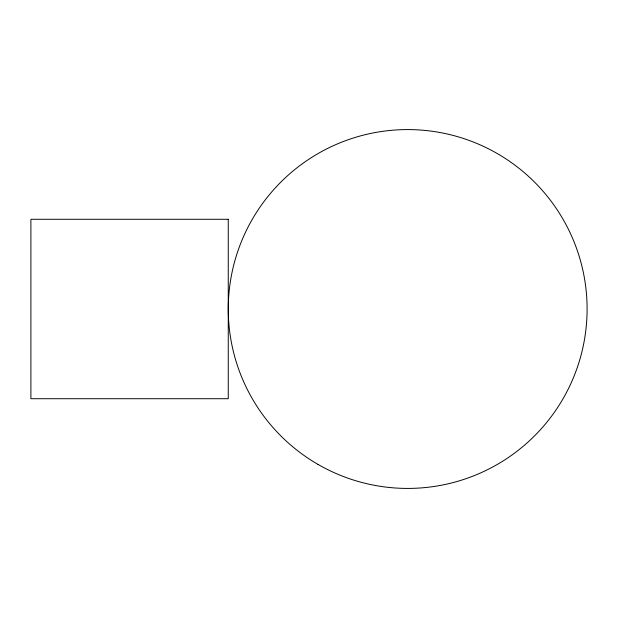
<?xml version="1.0" encoding="UTF-8"?>
<svg xmlns="http://www.w3.org/2000/svg" width="618" height="618" viewBox="0 0 618 618"><rect width="100%" height="100%" fill="white"/><g stroke="black" fill="none" stroke-linecap="round" stroke-linejoin="round"><path stroke-width="0.93" d="M228.258 219.29L30.9 219.29L30.9 398.71L228.258 398.71L228.258 219.29M317.969 464.381A179.421 179.421 0 0 0 587.1 309A179.421 179.421 0 0 0 317.969 153.619A179.421 179.421 0 0 0 317.969 464.381"/></g></svg>
